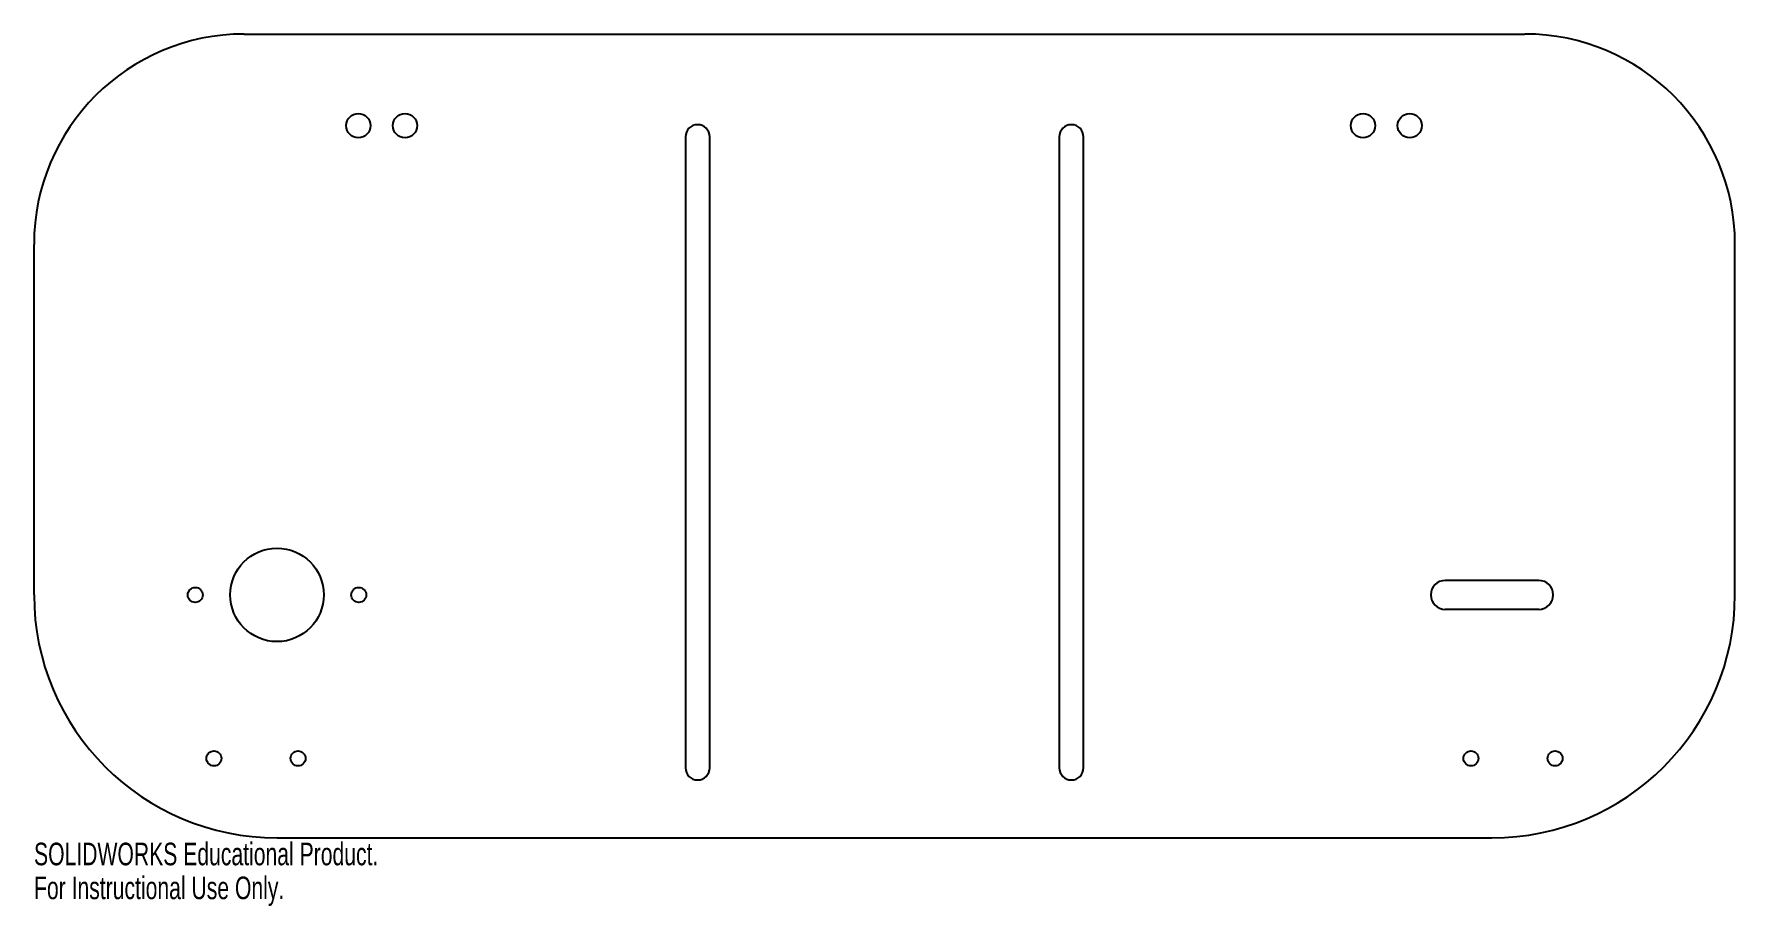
# Model space of a CAD drawing. Header units: millimetres. Extents: x -52 to 312, y -67 to 120.
import ezdxf

# ---------------------------------------------------------------- set-up
doc = ezdxf.new("R2010")
doc.units = ezdxf.units.MM
doc.styles.add('SLDTEXTSTYLE0', font='TXT', dxfattribs={"width": 0.7})

msp = doc.modelspace()

# ---------------------------------------------------------------- linework, layer by layer
at = {"color": 7, "linetype": 'Continuous', "lineweight": 25}
for p, q in [((-7, 120), (267, 120)), ((87.4, 98), (87.4, -37)), ((92.6, -37), (92.6, 98)), ((167.4, 98), (167.4, -37)), ((172.6, -37), (172.6, 98)), ((-52, 0), (-52, 75)), ((312, 0), (312, 75)), ((270, 3.1), (250, 3.1)), ((270, -3.1), (250, -3.1)), ((0, -52), (260, -52))]:
    msp.add_line(p, q, dxfattribs=at)
for centre, radius in [((17.4, 100.4), 2.6), ((27.4, 100.4), 2.6), ((232.4, 100.4), 2.6), ((242.4, 100.4), 2.6), ((0, 0), 10), ((-17.5, 0), 1.6), ((17.5, 0), 1.6), ((-13.5, -35), 1.6), ((4.5, -35), 1.6), ((255.5, -35), 1.6), ((273.5, -35), 1.6)]:
    msp.add_circle(centre, radius, dxfattribs=at)
for centre, radius, start, end in [((-7, 75), 45, 90, 180), ((267, 75), 45, 0, 90), ((90, 98), 2.6, 0, 180), ((170, 98), 2.6, 0, 180), ((0, 0), 52, 180, 270), ((250, 0), 3.1, 90, 270), ((260, 0), 52, 270, 0), ((270, 0), 3.1, 270, 90), ((90, -37), 2.6, 180, 0), ((170, -37), 2.6, 180, 0)]:
    msp.add_arc(centre, radius, start, end, dxfattribs=at)

# ---------------------------------------------------------------- texts
at = {"color": 7, "linetype": 'Continuous', "char_height": 4.8336, "attachment_point": 1, "style": 'SLDTEXTSTYLE0'}
for s, insert in [('SOLIDWORKS Educational Product.', (-52, -53.02)), ('For Instructional Use Only.', (-52, -60.27))]:
    msp.add_mtext(s, dxfattribs=dict(at, insert=insert))

doc.saveas('drawing.dxf')
